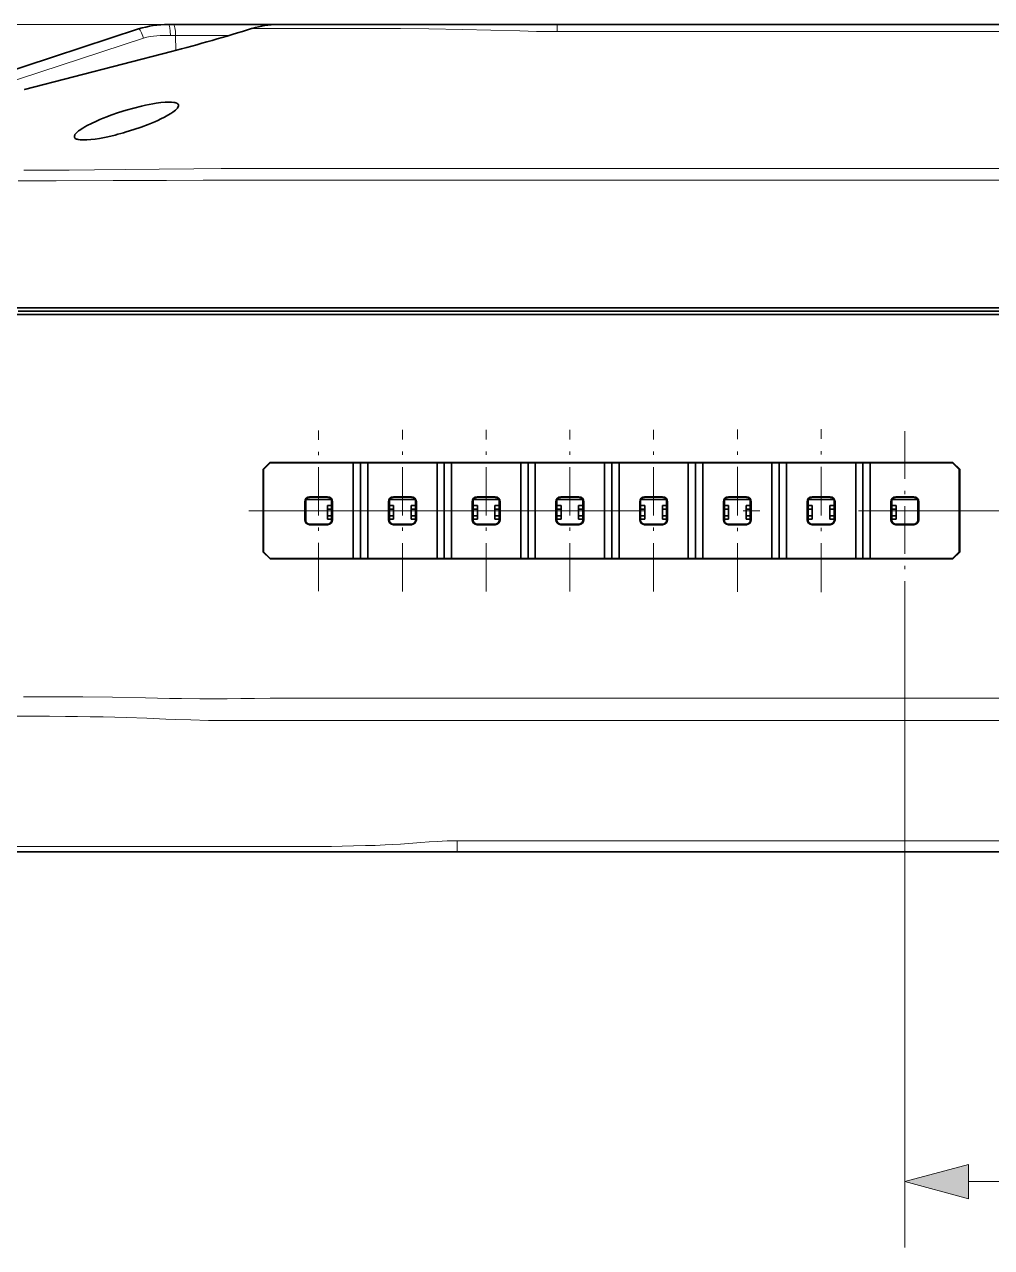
# Model space of a CAD drawing. Extents: x 0 to 297, y 0 to 210.
# Drawn here: x 108.95 to 138.28, y 133.35 to 170.45 of the extents above; entities that cross this region are included whole.
import ezdxf

# ---------------------------------------------------------------- set-up
doc = ezdxf.new("R2010")
doc.units = 0
doc.linetypes.add('DASHDOT', pattern=[18.5, 12, -3, 0.5, -3])

msp = doc.modelspace()

# ---------------------------------------------------------------- linework, layer by layer
at = {"color": 1, "lineweight": 13}
for p, q in [((125.105, 170.451), (83.525, 170.451)), ((122.07, 145.351), (83.525, 145.351))]:
    msp.add_line(p, q, dxfattribs=at)
at = {"color": 7, "lineweight": 35, "ltscale": 0.142404}
msp.add_line((112.406, 170.314), (106.995, 168.535), dxfattribs=at)
at = {"color": 7, "lineweight": 35, "ltscale": 0.003921}
msp.add_line((113.468, 170.451), (113.311, 170.451), dxfattribs=at)
at = {"color": 7, "lineweight": 35, "ltscale": 0.078872}
msp.add_line((113.468, 170.451), (116.623, 170.451), dxfattribs=at)
at = {"color": 7, "lineweight": 13, "ltscale": 0.10425}
msp.add_line((115.87, 170.33), (120.04, 170.33), dxfattribs=at)
at = {"color": 7, "lineweight": 35, "ltscale": 0.099542}
msp.add_line((116.623, 170.451), (120.604, 170.451), dxfattribs=at)
at = {"color": 7, "lineweight": 35, "ltscale": 0.112521}
msp.add_line((125.105, 170.451), (120.605, 170.451), dxfattribs=at)
at = {"color": 7, "lineweight": 35, "ltscale": 3.70026e-05}
for p, q in [((124.025, 170.451), (124.023, 170.451)), ((124.023, 170.451), (124.025, 170.451)), ((124.023, 170.451), (124.025, 170.451)), ((124.023, 170.451), (124.025, 170.451))]:
    msp.add_line(p, q, dxfattribs=at)
at = {"color": 7, "lineweight": 35}
for p, q in [((178.56, 170.451), (125.105, 170.451)), ((115.763, 161.851), (178.611, 161.851)), ((115.763, 161.751), (178.611, 161.751)), ((115.763, 161.751), (178.611, 161.751)), ((115.763, 161.651), (178.611, 161.651)), ((137.108, 157.168), (116.394, 157.168)), ((137.107, 154.237), (116.395, 154.237)), ((122.07, 145.351), (177.187, 145.351))]:
    msp.add_line(p, q, dxfattribs=at)
at = {"color": 7, "lineweight": 13, "ltscale": 0.005408}
msp.add_line((125.105, 170.451), (125.105, 170.235), dxfattribs=at)
at = {"color": 7, "lineweight": 13, "ltscale": 0.146447}
msp.add_line((112.56, 170.037), (106.995, 168.208), dxfattribs=at)
at = {"color": 7, "lineweight": 13, "ltscale": 0.003921}
msp.add_line((113.529, 170.113), (113.373, 170.113), dxfattribs=at)
at = {"color": 7, "lineweight": 13, "ltscale": 0.01119}
msp.add_line((113.529, 170.113), (113.536, 169.666), dxfattribs=at)
at = {"color": 7, "lineweight": 13, "ltscale": 0.040276}
msp.add_line((113.529, 170.113), (115.14, 170.113), dxfattribs=at)
at = {"color": 7, "lineweight": 13}
for p, q in [((178.56, 170.235), (125.105, 170.235)), ((116.103, 166.082), (178.555, 166.082)), ((116.103, 165.728), (178.555, 165.728)), ((178.349, 150.014), (116.403, 150.014)), ((178.349, 149.343), (116.403, 149.343)), ((122.07, 145.691), (177.187, 145.691))]:
    msp.add_line(p, q, dxfattribs=at)
at = {"color": 7, "lineweight": 13, "ltscale": 0.115062}
msp.add_line((113.394, 169.622), (108.937, 168.473), dxfattribs=at)
at = {"color": 7, "lineweight": 35, "ltscale": 0.115062}
msp.add_line((113.404, 169.632), (108.947, 168.482), dxfattribs=at)
at = {"color": 7, "lineweight": 13, "ltscale": 0.000637436}
msp.add_line((108.95, 166.034), (108.925, 166.034), dxfattribs=at)
at = {"color": 7, "lineweight": 13, "ltscale": 0.007194}
msp.add_line((115.815, 166.082), (116.103, 166.082), dxfattribs=at)
at = {"color": 7, "lineweight": 13, "ltscale": 0.00718}
msp.add_line((115.815, 165.728), (116.103, 165.728), dxfattribs=at)
at = {"color": 7, "lineweight": 35, "ltscale": 0.177044}
for p, q in [((108.681, 161.851), (115.763, 161.851)), ((115.763, 161.651), (108.681, 161.651))]:
    msp.add_line(p, q, dxfattribs=at)
at = {"color": 7, "lineweight": 35, "ltscale": 0.175049}
for p, q in [((115.763, 161.751), (108.761, 161.751)), ((108.761, 161.751), (115.763, 161.751))]:
    msp.add_line(p, q, dxfattribs=at)
at = {"color": 7, "linetype": 'DASHDOT', "lineweight": 13, "ltscale": 0.121904}
msp.add_line((117.871, 153.263), (117.871, 158.139), dxfattribs=at)
at = {"color": 7, "linetype": 'DASHDOT', "lineweight": 13, "ltscale": 0.12245}
for p, q in [((120.411, 153.252), (120.411, 158.15)), ((122.951, 153.252), (122.951, 158.15)), ((125.491, 153.252), (125.491, 158.15)), ((128.031, 153.252), (128.031, 158.15))]:
    msp.add_line(p, q, dxfattribs=at)
at = {"color": 7, "linetype": 'DASHDOT', "lineweight": 13, "ltscale": 0.122996}
msp.add_line((130.571, 153.241), (130.571, 158.161), dxfattribs=at)
at = {"color": 7, "linetype": 'DASHDOT', "lineweight": 13, "ltscale": 0.123541}
msp.add_line((133.111, 153.23), (133.111, 158.172), dxfattribs=at)
at = {"color": 7, "linetype": 'DASHDOT', "lineweight": 13, "ltscale": 0.120813}
msp.add_line((135.651, 158.117), (135.651, 153.285), dxfattribs=at)
at = {"color": 7, "lineweight": 35, "ltscale": 0.007416}
for p, q in [((116.394, 157.168), (116.184, 156.958)), ((137.317, 156.958), (137.108, 157.168))]:
    msp.add_line(p, q, dxfattribs=at)
at = {"color": 7, "lineweight": 35, "ltscale": 0.062819}
for p, q in [((116.184, 156.958), (116.187, 154.445)), ((137.315, 154.445), (137.317, 156.958))]:
    msp.add_line(p, q, dxfattribs=at)
at = {"color": 7, "lineweight": 35, "ltscale": 0.000448257}
msp.add_line((116.201, 156.951), (116.184, 156.958), dxfattribs=at)
at = {"color": 7, "lineweight": 35, "ltscale": 0.007071}
for p, q in [((116.201, 156.951), (116.401, 157.151)), ((137.301, 156.951), (137.101, 157.151)), ((116.201, 154.451), (116.401, 154.251)), ((137.101, 154.251), (137.301, 154.451))]:
    msp.add_line(p, q, dxfattribs=at)
at = {"color": 7, "lineweight": 35, "ltscale": 0.0625}
for p, q in [((116.201, 156.951), (116.201, 154.451)), ((134.601, 157.151), (137.101, 157.151)), ((137.301, 156.951), (137.301, 154.451)), ((137.101, 154.251), (134.601, 154.251))]:
    msp.add_line(p, q, dxfattribs=at)
at = {"color": 7, "lineweight": 35, "ltscale": 0.000453745}
for p, q in [((116.401, 157.151), (116.394, 157.168)), ((137.101, 157.151), (137.108, 157.168))]:
    msp.add_line(p, q, dxfattribs=at)
at = {"color": 7, "lineweight": 35, "ltscale": 0.063}
for p, q in [((116.401, 157.151), (118.921, 157.151)), ((118.921, 154.251), (116.401, 154.251))]:
    msp.add_line(p, q, dxfattribs=at)
at = {"color": 7, "lineweight": 35, "ltscale": 0.005503}
for p, q in [((118.921, 157.151), (119.141, 157.143)), ((119.361, 157.151), (119.141, 157.143)), ((121.461, 157.151), (121.681, 157.143)), ((121.901, 157.151), (121.681, 157.143)), ((124.001, 157.151), (124.221, 157.143)), ((124.441, 157.151), (124.221, 157.143)), ((126.541, 157.151), (126.761, 157.143)), ((126.981, 157.151), (126.761, 157.143)), ((129.081, 157.151), (129.301, 157.143)), ((129.521, 157.151), (129.301, 157.143)), ((131.621, 157.151), (131.841, 157.143)), ((132.061, 157.151), (131.841, 157.143)), ((134.161, 157.151), (134.381, 157.143)), ((134.601, 157.151), (134.381, 157.143)), ((119.141, 154.259), (118.921, 154.251)), ((119.141, 154.259), (119.361, 154.251)), ((121.681, 154.259), (121.461, 154.251)), ((121.681, 154.259), (121.901, 154.251)), ((124.221, 154.259), (124.001, 154.251)), ((124.221, 154.259), (124.441, 154.251)), ((126.761, 154.259), (126.541, 154.251)), ((126.761, 154.259), (126.981, 154.251)), ((129.301, 154.259), (129.081, 154.251)), ((129.301, 154.259), (129.521, 154.251)), ((131.841, 154.259), (131.621, 154.251)), ((131.841, 154.259), (132.061, 154.251)), ((134.381, 154.259), (134.161, 154.251)), ((134.381, 154.259), (134.601, 154.251))]:
    msp.add_line(p, q, dxfattribs=at)
at = {"color": 7, "lineweight": 35, "ltscale": 0.0725}
for p, q in [((118.921, 157.151), (118.921, 154.251)), ((119.361, 157.151), (119.361, 154.251)), ((121.461, 157.151), (121.461, 154.251)), ((121.901, 157.151), (121.901, 154.251)), ((124.001, 157.151), (124.001, 154.251)), ((124.441, 157.151), (124.441, 154.251)), ((126.541, 157.151), (126.541, 154.251)), ((126.981, 157.151), (126.981, 154.251)), ((129.081, 157.151), (129.081, 154.251)), ((129.521, 157.151), (129.521, 154.251)), ((131.621, 157.151), (131.621, 154.251)), ((132.061, 157.151), (132.061, 154.251)), ((134.161, 157.151), (134.161, 154.251)), ((134.601, 157.151), (134.601, 154.251))]:
    msp.add_line(p, q, dxfattribs=at)
at = {"color": 7, "lineweight": 35, "ltscale": 0.072116}
for p, q in [((119.141, 157.143), (119.141, 154.259)), ((121.681, 157.143), (121.681, 154.259)), ((124.221, 157.143), (124.221, 154.259)), ((126.761, 157.143), (126.761, 154.259)), ((129.301, 157.143), (129.301, 154.259)), ((131.841, 157.143), (131.841, 154.259)), ((134.381, 157.143), (134.381, 154.259))]:
    msp.add_line(p, q, dxfattribs=at)
at = {"color": 7, "lineweight": 35, "ltscale": 0.0525}
for p, q in [((119.361, 157.151), (121.461, 157.151)), ((121.901, 157.151), (124.001, 157.151)), ((124.441, 157.151), (126.541, 157.151)), ((126.981, 157.151), (129.081, 157.151)), ((129.521, 157.151), (131.621, 157.151)), ((132.061, 157.151), (134.161, 157.151)), ((121.461, 154.251), (119.361, 154.251)), ((124.001, 154.251), (121.901, 154.251)), ((126.541, 154.251), (124.441, 154.251)), ((129.081, 154.251), (126.981, 154.251)), ((131.621, 154.251), (129.521, 154.251)), ((134.161, 154.251), (132.061, 154.251))]:
    msp.add_line(p, q, dxfattribs=at)
at = {"color": 7, "lineweight": 35, "ltscale": 0.000448433}
msp.add_line((137.301, 156.951), (137.317, 156.958), dxfattribs=at)
at = {"color": 7, "lineweight": 35, "ltscale": 0.013664}
for p, q in [((117.448, 155.428), (117.448, 155.974)), ((117.598, 156.124), (118.144, 156.124)), ((118.294, 155.428), (118.294, 155.974)), ((119.988, 155.428), (119.988, 155.974)), ((120.138, 156.124), (120.684, 156.124)), ((120.834, 155.428), (120.834, 155.974)), ((122.528, 155.428), (122.528, 155.974)), ((122.678, 156.124), (123.224, 156.124)), ((123.374, 155.428), (123.374, 155.974)), ((125.068, 155.428), (125.068, 155.974)), ((125.218, 156.124), (125.764, 156.124)), ((125.914, 155.428), (125.914, 155.974)), ((127.608, 155.428), (127.608, 155.974)), ((127.758, 156.124), (128.304, 156.124)), ((128.454, 155.428), (128.454, 155.974)), ((130.148, 155.428), (130.148, 155.974)), ((130.298, 156.124), (130.844, 156.124)), ((130.994, 155.428), (130.994, 155.974)), ((132.688, 155.428), (132.688, 155.974)), ((132.838, 156.124), (133.384, 156.124)), ((133.534, 155.428), (133.534, 155.974)), ((135.228, 155.428), (135.228, 155.974)), ((136.074, 155.428), (136.074, 155.974)), ((117.598, 155.278), (118.144, 155.278)), ((120.138, 155.278), (120.684, 155.278)), ((122.678, 155.278), (123.224, 155.278)), ((125.218, 155.278), (125.764, 155.278)), ((127.758, 155.278), (128.304, 155.278)), ((130.298, 155.278), (130.844, 155.278)), ((132.838, 155.278), (133.384, 155.278))]:
    msp.add_line(p, q, dxfattribs=at)
at = {"color": 7, "lineweight": 13, "ltscale": 0.000517361}
for p, q in [((117.462, 155.96), (117.448, 155.974)), ((120.002, 155.96), (119.988, 155.974)), ((120.819, 155.96), (120.834, 155.974)), ((122.542, 155.96), (122.528, 155.974)), ((123.359, 155.96), (123.374, 155.974)), ((125.082, 155.96), (125.068, 155.974)), ((125.899, 155.96), (125.914, 155.974)), ((128.439, 155.96), (128.454, 155.974)), ((130.162, 155.96), (130.148, 155.974)), ((130.979, 155.96), (130.994, 155.974)), ((132.702, 155.96), (132.688, 155.974)), ((133.519, 155.96), (133.534, 155.974)), ((135.242, 155.96), (135.228, 155.974)), ((136.059, 155.96), (136.074, 155.974))]:
    msp.add_line(p, q, dxfattribs=at)
at = {"color": 7, "lineweight": 35, "ltscale": 0.012931}
for p, q in [((117.462, 155.443), (117.462, 155.96)), ((118.279, 155.443), (118.279, 155.96)), ((120.002, 155.443), (120.002, 155.96)), ((120.819, 155.443), (120.819, 155.96)), ((122.542, 155.443), (122.542, 155.96)), ((123.359, 155.443), (123.359, 155.96)), ((125.082, 155.443), (125.082, 155.96)), ((125.899, 155.443), (125.899, 155.96)), ((127.622, 155.443), (127.622, 155.96)), ((128.439, 155.443), (128.439, 155.96)), ((130.162, 155.443), (130.162, 155.96)), ((130.979, 155.443), (130.979, 155.96)), ((132.702, 155.443), (132.702, 155.96)), ((133.519, 155.443), (133.519, 155.96)), ((135.242, 155.443), (135.242, 155.96)), ((136.059, 155.443), (136.059, 155.96))]:
    msp.add_line(p, q, dxfattribs=at)
at = {"color": 7, "lineweight": 35, "ltscale": 0.016182}
for p, q in [((117.477, 156.025), (117.477, 155.378)), ((120.017, 156.025), (120.017, 155.378)), ((122.557, 156.025), (122.557, 155.378)), ((125.097, 156.025), (125.097, 155.378)), ((127.637, 156.025), (127.637, 155.378)), ((130.177, 156.025), (130.177, 155.378)), ((132.717, 156.025), (132.717, 155.378)), ((135.257, 156.025), (135.257, 155.378))]:
    msp.add_line(p, q, dxfattribs=at)
at = {"color": 7, "lineweight": 35, "ltscale": 0.019091}
for p, q in [((118.253, 156.045), (117.489, 156.045)), ((120.793, 156.045), (120.029, 156.045)), ((125.873, 156.045), (125.109, 156.045)), ((128.413, 156.045), (127.649, 156.045)), ((130.953, 156.045), (130.189, 156.045)), ((136.033, 156.045), (135.269, 156.045))]:
    msp.add_line(p, q, dxfattribs=at)
at = {"color": 7, "lineweight": 13, "ltscale": 0.000516822}
for p, q in [((117.612, 156.11), (117.598, 156.124)), ((118.13, 156.11), (118.144, 156.124)), ((120.67, 156.11), (120.684, 156.124)), ((122.692, 156.11), (122.678, 156.124)), ((125.232, 156.11), (125.218, 156.124)), ((127.772, 156.11), (127.758, 156.124)), ((128.29, 156.11), (128.304, 156.124)), ((130.83, 156.11), (130.844, 156.124)), ((132.852, 156.11), (132.838, 156.124)), ((133.37, 156.11), (133.384, 156.124)), ((135.392, 156.11), (135.378, 156.124)), ((135.91, 156.11), (135.924, 156.124))]:
    msp.add_line(p, q, dxfattribs=at)
at = {"color": 7, "lineweight": 35, "ltscale": 0.012933}
for p, q in [((118.13, 156.11), (117.612, 156.11)), ((128.29, 156.11), (127.772, 156.11)), ((133.37, 156.11), (132.852, 156.11))]:
    msp.add_line(p, q, dxfattribs=at)
at = {"color": 7, "lineweight": 35, "ltscale": 0.00254}
for p, q in [((118.137, 155.855), (118.137, 155.753)), ((120.144, 155.753), (120.144, 155.855)), ((120.677, 155.855), (120.677, 155.753)), ((122.684, 155.753), (122.684, 155.855)), ((123.217, 155.855), (123.217, 155.753)), ((125.224, 155.753), (125.224, 155.855)), ((125.757, 155.855), (125.757, 155.753)), ((127.764, 155.753), (127.764, 155.855)), ((128.297, 155.855), (128.297, 155.753)), ((130.304, 155.753), (130.304, 155.855)), ((130.837, 155.855), (130.837, 155.753)), ((132.844, 155.753), (132.844, 155.855)), ((133.377, 155.855), (133.377, 155.753)), ((135.384, 155.753), (135.384, 155.855)), ((118.137, 155.55), (118.137, 155.449)), ((120.144, 155.449), (120.144, 155.55)), ((120.677, 155.55), (120.677, 155.449)), ((122.684, 155.449), (122.684, 155.55)), ((123.217, 155.55), (123.217, 155.449)), ((125.224, 155.449), (125.224, 155.55)), ((125.757, 155.55), (125.757, 155.449)), ((127.764, 155.449), (127.764, 155.55)), ((128.297, 155.55), (128.297, 155.449)), ((130.304, 155.449), (130.304, 155.55)), ((130.837, 155.55), (130.837, 155.449)), ((132.844, 155.449), (132.844, 155.55)), ((133.377, 155.55), (133.377, 155.449)), ((135.384, 155.449), (135.384, 155.55))]:
    msp.add_line(p, q, dxfattribs=at)
at = {"color": 7, "lineweight": 35, "ltscale": 0.003175}
for p, q in [((118.264, 155.855), (118.137, 155.855)), ((120.144, 155.855), (120.017, 155.855)), ((120.804, 155.855), (120.677, 155.855)), ((122.684, 155.855), (122.557, 155.855)), ((123.344, 155.855), (123.217, 155.855)), ((125.224, 155.855), (125.097, 155.855)), ((125.884, 155.855), (125.757, 155.855)), ((127.764, 155.855), (127.637, 155.855)), ((128.424, 155.855), (128.297, 155.855)), ((130.304, 155.855), (130.177, 155.855)), ((130.964, 155.855), (130.837, 155.855)), ((132.844, 155.855), (132.717, 155.855)), ((133.504, 155.855), (133.377, 155.855)), ((135.384, 155.855), (135.257, 155.855)), ((118.264, 155.753), (118.137, 155.753)), ((118.264, 155.55), (118.137, 155.55)), ((120.144, 155.753), (120.017, 155.753)), ((120.144, 155.55), (120.017, 155.55)), ((120.804, 155.753), (120.677, 155.753)), ((120.804, 155.55), (120.677, 155.55)), ((122.684, 155.753), (122.557, 155.753)), ((122.684, 155.55), (122.557, 155.55)), ((123.344, 155.753), (123.217, 155.753)), ((123.344, 155.55), (123.217, 155.55)), ((125.224, 155.753), (125.097, 155.753)), ((125.224, 155.55), (125.097, 155.55)), ((125.884, 155.753), (125.757, 155.753)), ((125.884, 155.55), (125.757, 155.55)), ((127.764, 155.753), (127.637, 155.753)), ((127.764, 155.55), (127.637, 155.55)), ((128.424, 155.753), (128.297, 155.753)), ((128.424, 155.55), (128.297, 155.55)), ((130.304, 155.753), (130.177, 155.753)), ((130.304, 155.55), (130.177, 155.55)), ((130.964, 155.753), (130.837, 155.753)), ((130.964, 155.55), (130.837, 155.55)), ((132.844, 155.753), (132.717, 155.753)), ((132.844, 155.55), (132.717, 155.55)), ((133.504, 155.753), (133.377, 155.753)), ((133.504, 155.55), (133.377, 155.55)), ((135.384, 155.753), (135.257, 155.753)), ((135.384, 155.55), (135.257, 155.55)), ((118.264, 155.449), (118.137, 155.449)), ((120.144, 155.449), (120.017, 155.449)), ((120.804, 155.449), (120.677, 155.449)), ((122.684, 155.449), (122.557, 155.449)), ((123.344, 155.449), (123.217, 155.449)), ((125.224, 155.449), (125.097, 155.449)), ((125.884, 155.449), (125.757, 155.449)), ((127.764, 155.449), (127.637, 155.449)), ((128.424, 155.449), (128.297, 155.449)), ((130.304, 155.449), (130.177, 155.449)), ((130.964, 155.449), (130.837, 155.449)), ((132.844, 155.449), (132.717, 155.449)), ((133.504, 155.449), (133.377, 155.449)), ((135.384, 155.449), (135.257, 155.449))]:
    msp.add_line(p, q, dxfattribs=at)
at = {"color": 7, "lineweight": 35, "ltscale": 0.016196}
for p, q in [((118.264, 155.377), (118.264, 156.025)), ((120.804, 155.377), (120.804, 156.025)), ((123.344, 155.377), (123.344, 156.025)), ((125.884, 155.377), (125.884, 156.025)), ((128.424, 155.377), (128.424, 156.025)), ((130.964, 155.377), (130.964, 156.025)), ((133.504, 155.377), (133.504, 156.025)), ((136.044, 155.377), (136.044, 156.025))]:
    msp.add_line(p, q, dxfattribs=at)
at = {"color": 7, "lineweight": 13, "ltscale": 0.000517496}
for p, q in [((118.279, 155.96), (118.294, 155.974)), ((127.622, 155.96), (127.608, 155.974))]:
    msp.add_line(p, q, dxfattribs=at)
at = {"color": 7, "lineweight": 13, "ltscale": 0.000516687}
for p, q in [((120.152, 156.11), (120.138, 156.124)), ((123.21, 156.11), (123.224, 156.124)), ((125.75, 156.11), (125.764, 156.124))]:
    msp.add_line(p, q, dxfattribs=at)
at = {"color": 7, "lineweight": 35, "ltscale": 0.012934}
for p, q in [((120.67, 156.11), (120.152, 156.11)), ((123.21, 156.11), (122.692, 156.11)), ((125.75, 156.11), (125.232, 156.11)), ((130.83, 156.11), (130.312, 156.11)), ((135.91, 156.11), (135.392, 156.11))]:
    msp.add_line(p, q, dxfattribs=at)
at = {"color": 7, "lineweight": 35, "ltscale": 0.01909}
for p, q in [((123.333, 156.045), (122.569, 156.045)), ((133.493, 156.045), (132.729, 156.045))]:
    msp.add_line(p, q, dxfattribs=at)
at = {"color": 7, "lineweight": 13, "ltscale": 0.000516552}
msp.add_line((130.312, 156.11), (130.298, 156.124), dxfattribs=at)
at = {"color": 7, "lineweight": 35, "ltscale": 0.013665}
for p, q in [((135.378, 156.124), (135.924, 156.124)), ((135.378, 155.278), (135.924, 155.278))]:
    msp.add_line(p, q, dxfattribs=at)
at = {"color": 7, "lineweight": 35, "ltscale": 0.016197}
msp.add_line((136.044, 155.377), (136.044, 156.025), dxfattribs=at)
at = {"color": 7, "linetype": 'DASHDOT', "lineweight": 13}
msp.add_line((115.75, 155.701), (178.981, 155.701), dxfattribs=at)
at = {"color": 7, "lineweight": 35, "ltscale": 0.00508}
for p, q in [((118.137, 155.753), (118.137, 155.55)), ((120.144, 155.55), (120.144, 155.753)), ((120.677, 155.753), (120.677, 155.55)), ((122.684, 155.55), (122.684, 155.753)), ((123.217, 155.753), (123.217, 155.55)), ((125.224, 155.55), (125.224, 155.753)), ((125.757, 155.753), (125.757, 155.55)), ((127.764, 155.55), (127.764, 155.753)), ((128.297, 155.753), (128.297, 155.55)), ((130.304, 155.55), (130.304, 155.753)), ((130.837, 155.753), (130.837, 155.55)), ((132.844, 155.55), (132.844, 155.753)), ((133.377, 155.753), (133.377, 155.55)), ((135.384, 155.55), (135.384, 155.753))]:
    msp.add_line(p, q, dxfattribs=at)
at = {"color": 7, "lineweight": 13, "ltscale": 0.000519519}
for p, q in [((117.462, 155.443), (117.448, 155.428)), ((120.002, 155.443), (119.988, 155.428)), ((120.819, 155.443), (120.834, 155.428)), ((122.542, 155.443), (122.528, 155.428)), ((123.359, 155.443), (123.374, 155.428)), ((125.082, 155.443), (125.068, 155.428)), ((125.899, 155.443), (125.914, 155.428)), ((128.439, 155.443), (128.454, 155.428)), ((130.162, 155.443), (130.148, 155.428)), ((130.979, 155.443), (130.994, 155.428)), ((132.702, 155.443), (132.688, 155.428)), ((133.519, 155.443), (133.534, 155.428)), ((135.242, 155.443), (135.228, 155.428)), ((136.059, 155.443), (136.074, 155.428))]:
    msp.add_line(p, q, dxfattribs=at)
at = {"color": 7, "lineweight": 13, "ltscale": 0.000520463}
for p, q in [((117.612, 155.293), (117.598, 155.278)), ((118.129, 155.293), (118.144, 155.278)), ((120.669, 155.293), (120.684, 155.278)), ((122.692, 155.293), (122.678, 155.278)), ((125.232, 155.293), (125.218, 155.278)), ((125.749, 155.293), (125.764, 155.278)), ((127.772, 155.293), (127.758, 155.278))]:
    msp.add_line(p, q, dxfattribs=at)
at = {"color": 7, "lineweight": 35, "ltscale": 0.012928}
for p, q in [((118.129, 155.293), (117.612, 155.293)), ((125.749, 155.293), (125.232, 155.293)), ((130.829, 155.293), (130.312, 155.293)), ((135.909, 155.293), (135.392, 155.293))]:
    msp.add_line(p, q, dxfattribs=at)
at = {"color": 7, "lineweight": 13, "ltscale": 0.000519654}
for p, q in [((118.279, 155.443), (118.294, 155.428)), ((127.622, 155.443), (127.608, 155.428))]:
    msp.add_line(p, q, dxfattribs=at)
at = {"color": 7, "lineweight": 13, "ltscale": 0.000520328}
for p, q in [((120.152, 155.293), (120.138, 155.278)), ((123.209, 155.293), (123.224, 155.278)), ((128.289, 155.293), (128.304, 155.278)), ((130.312, 155.293), (130.298, 155.278)), ((132.852, 155.293), (132.838, 155.278)), ((133.369, 155.293), (133.384, 155.278))]:
    msp.add_line(p, q, dxfattribs=at)
at = {"color": 7, "lineweight": 35, "ltscale": 0.012929}
for p, q in [((120.669, 155.293), (120.152, 155.293)), ((123.209, 155.293), (122.692, 155.293)), ((128.289, 155.293), (127.772, 155.293)), ((133.369, 155.293), (132.852, 155.293))]:
    msp.add_line(p, q, dxfattribs=at)
at = {"color": 7, "lineweight": 13, "ltscale": 0.000520598}
for p, q in [((130.829, 155.293), (130.844, 155.278)), ((135.392, 155.293), (135.378, 155.278)), ((135.909, 155.293), (135.924, 155.278))]:
    msp.add_line(p, q, dxfattribs=at)
at = {"color": 7, "lineweight": 35, "ltscale": 0.000386019}
for p, q in [((116.201, 154.451), (116.187, 154.445)), ((137.301, 154.451), (137.315, 154.445))]:
    msp.add_line(p, q, dxfattribs=at)
at = {"color": 7, "lineweight": 35, "ltscale": 0.007365}
for p, q in [((116.187, 154.445), (116.395, 154.237)), ((137.107, 154.237), (137.315, 154.445))]:
    msp.add_line(p, q, dxfattribs=at)
at = {"color": 7, "lineweight": 35, "ltscale": 0.000381133}
msp.add_line((116.401, 154.251), (116.395, 154.237), dxfattribs=at)
at = {"color": 7, "lineweight": 35, "ltscale": 0.00038106}
msp.add_line((137.101, 154.251), (137.107, 154.237), dxfattribs=at)
at = {"color": 7, "lineweight": 13, "ltscale": 0.498344}
msp.add_line((135.651, 153.285), (135.651, 133.351), dxfattribs=at)
at = {"color": 7, "lineweight": 13, "ltscale": 0.012054}
msp.add_line((115.921, 150.01), (116.403, 150.014), dxfattribs=at)
at = {"color": 7, "lineweight": 13, "ltscale": 0.288322}
msp.add_line((109.145, 149.466), (97.612, 149.466), dxfattribs=at)
at = {"color": 7, "lineweight": 13, "ltscale": 0.001851}
msp.add_line((109.219, 149.466), (109.145, 149.466), dxfattribs=at)
at = {"color": 7, "lineweight": 13, "ltscale": 0.012247}
msp.add_line((115.914, 149.341), (116.403, 149.343), dxfattribs=at)
at = {"color": 7, "lineweight": 13, "ltscale": 0.263665}
msp.add_line((117.221, 145.515), (106.675, 145.515), dxfattribs=at)
at = {"color": 7, "lineweight": 13, "ltscale": 0.008485}
msp.add_line((122.07, 145.691), (122.07, 145.351), dxfattribs=at)
at = {"color": 7, "lineweight": 35, "ltscale": 0.263665}
msp.add_line((117.779, 145.351), (107.232, 145.351), dxfattribs=at)
at = {"color": 7, "lineweight": 35, "ltscale": 0.10728}
msp.add_line((122.07, 145.351), (117.779, 145.351), dxfattribs=at)
at = {"color": 7, "lineweight": 13, "ltscale": 0.347908}
msp.add_line((137.583, 135.351), (151.499, 135.351), dxfattribs=at)
at = {"color": 7, "lineweight": 13}
for points in [[(125.105, 170.235), (124.732, 170.238), (124.476, 170.242), (123.969, 170.256), (123.097, 170.281), (122.233, 170.302), (121.209, 170.32), (120.353, 170.329), (120.04, 170.33)], [(108.95, 166.034), (110.302, 166.036), (111.076, 166.039), (112.015, 166.047), (113.031, 166.06), (114.082, 166.073), (114.918, 166.08), (115.815, 166.082)], [(108.759, 165.709), (109.905, 165.71), (111.635, 165.714), (113.251, 165.723), (114.365, 165.727), (115.815, 165.728)], [(115.921, 150.01), (115.507, 150.005), (115.094, 150), (114.681, 149.998), (114.266, 149.998), (113.711, 150.004), (113.342, 150.01), (112.615, 150.024), (111.617, 150.042), (110.719, 150.052), (109.917, 150.056), (109.391, 150.058), (108.913, 150.058)], [(115.913, 149.341), (115.341, 149.338), (115.062, 149.338), (114.526, 149.343), (113.995, 149.355), (113.537, 149.37), (113.237, 149.381), (112.658, 149.404), (112.047, 149.426), (111.336, 149.446), (110.937, 149.454), (110.557, 149.459), (110.194, 149.463), (109.702, 149.465), (109.219, 149.466)], [(122.07, 145.691), (121.924, 145.689), (121.77, 145.686), (121.618, 145.68), (121.476, 145.672), (121.225, 145.656), (120.975, 145.636), (120.726, 145.617), (120.357, 145.59), (120.121, 145.576), (119.886, 145.564), (119.583, 145.551), (119.288, 145.542), (118.926, 145.532), (118.581, 145.526), (118.257, 145.521), (117.808, 145.517), (117.221, 145.515)]]:
    msp.add_lwpolyline(points, dxfattribs=at)
at = {"color": 7, "lineweight": 35}
for points in [[(112.036, 167.85), (112.268, 167.916), (112.501, 167.975), (112.617, 168.001), (112.731, 168.024), (112.841, 168.045), (112.947, 168.062), (113.083, 168.08), (113.21, 168.092), (113.324, 168.097), (113.407, 168.094), (113.479, 168.087), (113.51, 168.081), (113.537, 168.073), (113.568, 168.061), (113.591, 168.046), (113.608, 168.029), (113.616, 168.011), (113.619, 167.992)], [(112.036, 167.85), (111.798, 167.776), (111.566, 167.695), (111.449, 167.651), (111.335, 167.607), (111.231, 167.564), (111.131, 167.521), (110.984, 167.452), (110.85, 167.384), (110.782, 167.346), (110.72, 167.309), (110.672, 167.279), (110.628, 167.248), (110.589, 167.22), (110.555, 167.191), (110.528, 167.166), (110.505, 167.141), (110.48, 167.109), (110.471, 167.092), (110.465, 167.076), (110.462, 167.063), (110.461, 167.05)], [(112.036, 167.191), (112.265, 167.263), (112.487, 167.339), (112.699, 167.419), (112.899, 167.501), (112.993, 167.543), (113.083, 167.585), (113.196, 167.642), (113.299, 167.698), (113.391, 167.754)], [(110.461, 167.05), (110.464, 167.03), (110.474, 167.012), (110.49, 166.996), (110.507, 166.986), (110.526, 166.977), (110.55, 166.968), (110.577, 166.962), (110.639, 166.952), (110.684, 166.949), (110.732, 166.947), (110.84, 166.95), (110.961, 166.959), (111.091, 166.975), (111.228, 166.997), (111.371, 167.024), (111.481, 167.047), (111.697, 167.098)]]:
    msp.add_lwpolyline(points, dxfattribs=at)
at = {"color": 7, "lineweight": 13}
msp.add_lwpolyline([(137.583, 135.869), (135.651, 135.351), (137.583, 134.833)], close=True, dxfattribs=at)
at = {"color": 7, "lineweight": 35}
for centre, radius, start, end in [((113.306, 167.429), 3.022, 89.9139, 107.3274), ((101.329, 216.518), 48.416, 284.4415, 287.4684), ((116.634, 167.852), 2.599, 90.2568, 107.27), ((109.67, 175.134), 8.288, 284.1552, 286.5873), ((117.598, 155.974), 0.15, 90.0227, 179.9783), ((117.612, 155.96), 0.15, 89.9984, 180.0166), ((118.13, 155.96), 0.15, 359.9834, 90.0016), ((118.144, 155.974), 0.15, 0.0227, 89.9783), ((120.138, 155.974), 0.15, 90.0227, 179.9783), ((120.152, 155.96), 0.15, 89.9984, 180.0166), ((120.67, 155.96), 0.15, 359.9834, 90.0016), ((120.684, 155.974), 0.15, 0.0227, 89.9783), ((122.678, 155.974), 0.15, 90.0227, 179.9783), ((122.692, 155.96), 0.15, 89.9984, 180.0166), ((123.21, 155.96), 0.15, 359.9834, 90.0016), ((123.224, 155.974), 0.15, 0.0227, 89.9783), ((125.218, 155.974), 0.15, 90.0227, 179.9783), ((125.232, 155.96), 0.15, 89.9984, 180.0166), ((125.75, 155.96), 0.15, 359.9834, 90.0016), ((125.764, 155.974), 0.15, 0.0227, 89.9783), ((127.758, 155.974), 0.15, 90.0227, 179.9783), ((127.772, 155.96), 0.15, 89.9984, 180.0166), ((128.29, 155.96), 0.15, 359.9834, 90.0016), ((128.304, 155.974), 0.15, 0.0227, 89.9783), ((130.298, 155.974), 0.15, 90.0227, 179.9783), ((130.312, 155.96), 0.15, 89.9984, 180.0166), ((130.83, 155.96), 0.15, 359.9834, 90.0016), ((130.844, 155.974), 0.15, 0.0227, 89.9783), ((132.838, 155.974), 0.15, 90.0227, 179.9783), ((132.852, 155.96), 0.15, 89.9984, 180.0166), ((133.37, 155.96), 0.15, 359.9834, 90.0016), ((133.384, 155.974), 0.15, 0.0227, 89.9783), ((135.378, 155.974), 0.15, 90.0227, 179.9783), ((135.392, 155.96), 0.15, 89.9984, 180.0166), ((135.91, 155.96), 0.15, 359.9834, 90.0016), ((135.924, 155.974), 0.15, 0.0227, 89.9783), ((117.598, 155.428), 0.15, 180.0227, 269.9783), ((117.612, 155.443), 0.15, 180.0085, 270.0065), ((118.129, 155.443), 0.15, 269.9935, 359.9915), ((118.144, 155.428), 0.15, 270.0227, 359.9783), ((120.138, 155.428), 0.15, 180.0227, 269.9783), ((120.152, 155.443), 0.15, 180.0085, 270.0065), ((120.669, 155.443), 0.15, 269.9935, 359.9915), ((120.684, 155.428), 0.15, 270.0227, 359.9783), ((122.678, 155.428), 0.15, 180.0227, 269.9783), ((122.692, 155.443), 0.15, 180.0085, 270.0065), ((123.209, 155.443), 0.15, 269.9935, 359.9915), ((123.224, 155.428), 0.15, 270.0227, 359.9783), ((125.218, 155.428), 0.15, 180.0227, 269.9783), ((125.232, 155.443), 0.15, 180.0085, 270.0065), ((125.749, 155.443), 0.15, 269.9935, 359.9915), ((125.764, 155.428), 0.15, 270.0227, 359.9783), ((127.758, 155.428), 0.15, 180.0227, 269.9783), ((127.772, 155.443), 0.15, 180.0085, 270.0065), ((128.289, 155.443), 0.15, 269.9935, 359.9915), ((128.304, 155.428), 0.15, 270.0227, 359.9783), ((130.298, 155.428), 0.15, 180.0227, 269.9783), ((130.312, 155.443), 0.15, 180.0085, 270.0065), ((130.829, 155.443), 0.15, 269.9935, 359.9915), ((130.844, 155.428), 0.15, 270.0227, 359.9783), ((132.838, 155.428), 0.15, 180.0227, 269.9783), ((132.852, 155.443), 0.15, 180.0085, 270.0065), ((133.369, 155.443), 0.15, 269.9935, 359.9915), ((133.384, 155.428), 0.15, 270.0227, 359.9783), ((135.378, 155.428), 0.15, 180.0227, 269.9783), ((135.392, 155.443), 0.15, 180.0085, 270.0065), ((135.909, 155.443), 0.15, 269.9935, 359.9915), ((135.924, 155.428), 0.15, 270.0227, 359.9783)]:
    msp.add_arc(centre, radius, start, end, dxfattribs=at)
at = {"color": 7, "lineweight": 13}
for centre, radius, start, end in [((101.186, 217.025), 48.95, 284.4413, 287.4558), ((115.862, 170.326), 0.00884, 25.4562, 82.4127), ((116.635, 167.988), 2.463, 90.2926, 108.1054), ((113.198, 167.604), 2.516, 86.0144, 104.6924)]:
    msp.add_arc(centre, radius, start, end, dxfattribs=at)
for centre, major_axis, ratio, start_param, end_param in [((112.506, 170.009), (-0.1, 0.304), 0.186021, 4.743025, 6.283237), ((113.311, 170.081), (0, 0.37), 0.167712, 4.799655, 6.283185), ((113.468, 170.081), (0, 0.37), 0.167712, 4.799655, 6.283185), ((113.486, 169.313), (0.082, -0.318), 0.183711, 3.141568, 3.342513)]:
    msp.add_ellipse(centre, major_axis=major_axis, ratio=ratio, start_param=start_param, end_param=end_param, dxfattribs=at)
at = {"color": 7, "lineweight": 35}
msp.add_ellipse((112.038, 167.521), major_axis=(1.578, 0.49), ratio=0.190975, start_param=5.680329, end_param=6.222176, dxfattribs=at)
at = {"color": 7, "lineweight": 13}
msp.add_solid([(137.583, 135.869), (135.651, 135.351), (137.583, 135.869), (137.583, 134.833)], dxfattribs=at)

doc.saveas('drawing.dxf')
